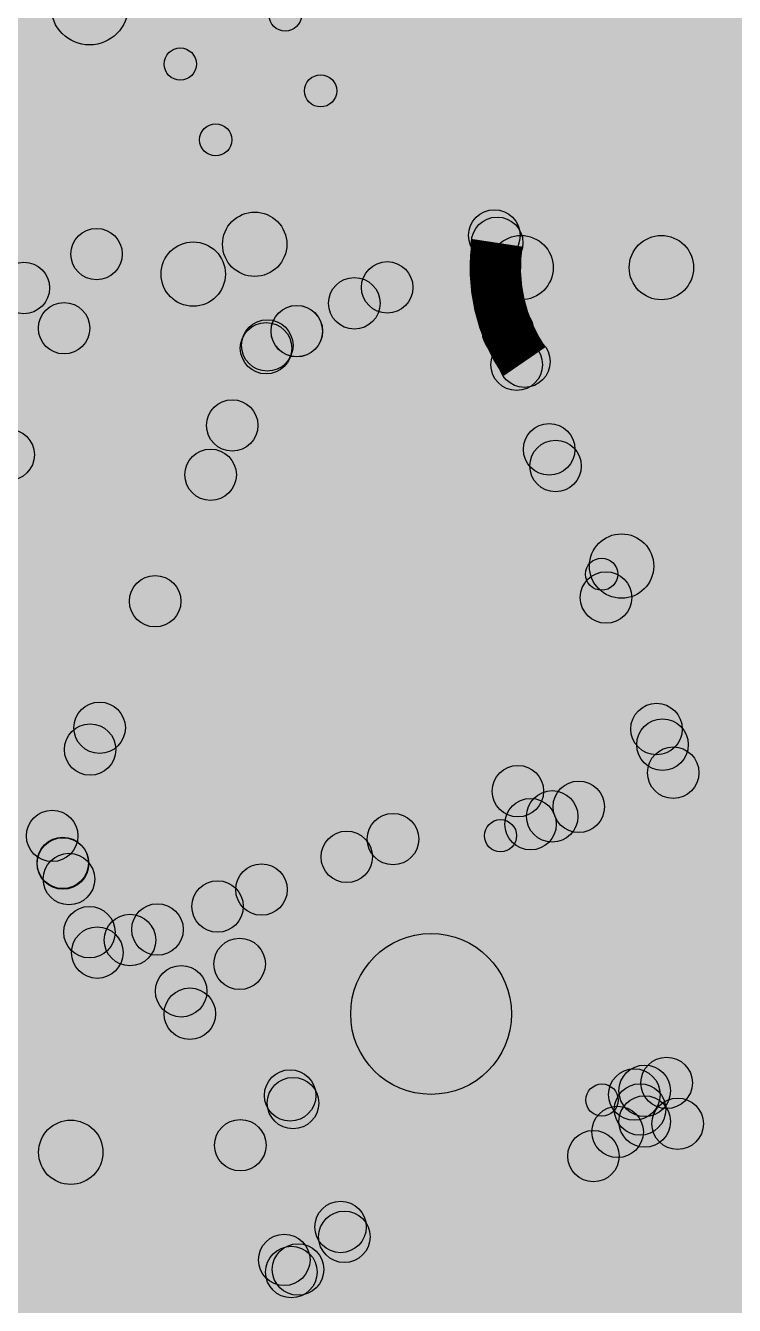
# Model space of a CAD drawing. Header units: millimetres. Extents: x -0.55 to 1.07, y -0.21 to 1.95.
# Drawn here: x 0.5592 to 0.6694, y 0.8837 to 1.0826 of the extents above; entities that cross this region are included whole.
import ezdxf

# ---------------------------------------------------------------- set-up
doc = ezdxf.new("R2010")
doc.units = ezdxf.units.MM
doc.header["$MEASUREMENT"] = 0
for name, color, linetype in [('BottomLayer', 5, 'Continuous'), ('BottomPaste', 16, 'Continuous'), ('BottomSolder', 6, 'Continuous'), ('TopLayer', 1, 'Continuous'), ('TopOverlay', 2, 'Continuous'), ('TopPaste', 8, 'Continuous'), ('TopSolder', 216, 'Continuous'), ('ViaHoleLayer', 16, 'Continuous')]:
    doc.layers.add(name, color=color, linetype=linetype)

# ---------------------------------------------------------------- blocks, each defined once
blk = doc.blocks.new('CAP_0201_2')
at = {"layer": 'TopLayer'}
for points in [[(-0.01772, 0.00591), (-0.00591, 0.00591), (-0.00591, -0.00591), (-0.01772, -0.00591)], [(0.00591, 0.00591), (0.01772, 0.00591), (0.01772, -0.00591), (0.00591, -0.00591)]]:
    blk.add_hatch(color=1, dxfattribs=at).paths.add_polyline_path(points)
at = {"layer": 'TopOverlay'}
h = blk.add_hatch(color=2, dxfattribs=at)
edge = h.paths.add_edge_path()
edge.add_arc((-0.021, 0.009), 0.0025, 0, 360)
h = blk.add_hatch(color=2, dxfattribs=at)
edge = h.paths.add_edge_path()
edge.add_arc((-0.021, 0.009), 0.0025, 0, 360)
for points in [[(-0.021, 0.0065), (-0.021, 0.0115), (-0.008, 0.0115), (-0.008, 0.0065)], [(0.008, 0.0065), (0.008, 0.0115), (0.021, 0.0115), (0.021, 0.0065)], [(-0.0185, -0.009), (-0.0235, -0.009), (-0.0235, 0.009), (-0.0185, 0.009)], [(0.0235, -0.009), (0.0185, -0.009), (0.0185, 0.009), (0.0235, 0.009)], [(-0.021, -0.0115), (-0.021, -0.0065), (-0.008, -0.0065), (-0.008, -0.0115)], [(0.008, -0.0115), (0.008, -0.0065), (0.021, -0.0065), (0.021, -0.0115)]]:
    blk.add_hatch(color=2, dxfattribs=at).paths.add_polyline_path(points)
h = blk.add_hatch(color=2, dxfattribs=at)
edge = h.paths.add_edge_path()
edge.add_arc((-0.008, 0.009), 0.0025, 0, 360)
h = blk.add_hatch(color=2, dxfattribs=at)
edge = h.paths.add_edge_path()
edge.add_arc((0.008, 0.009), 0.0025, 0, 360)
h = blk.add_hatch(color=2, dxfattribs=at)
edge = h.paths.add_edge_path()
edge.add_arc((0.021, 0.009), 0.0025, 0, 360)
h = blk.add_hatch(color=2, dxfattribs=at)
edge = h.paths.add_edge_path()
edge.add_arc((0.021, 0.009), 0.0025, 0, 360)
h = blk.add_hatch(color=2, dxfattribs=at)
edge = h.paths.add_edge_path()
edge.add_arc((-0.021, -0.009), 0.0025, 0, 360)
h = blk.add_hatch(color=2, dxfattribs=at)
edge = h.paths.add_edge_path()
edge.add_arc((-0.021, -0.009), 0.0025, 0, 360)
h = blk.add_hatch(color=2, dxfattribs=at)
edge = h.paths.add_edge_path()
edge.add_arc((-0.008, -0.009), 0.0025, 0, 360)
h = blk.add_hatch(color=2, dxfattribs=at)
edge = h.paths.add_edge_path()
edge.add_arc((0.008, -0.009), 0.0025, 0, 360)
h = blk.add_hatch(color=2, dxfattribs=at)
edge = h.paths.add_edge_path()
edge.add_arc((0.021, -0.009), 0.0025, 0, 360)
h = blk.add_hatch(color=2, dxfattribs=at)
edge = h.paths.add_edge_path()
edge.add_arc((0.021, -0.009), 0.0025, 0, 360)
at = {"layer": 'TopPaste'}
for points in [[(-0.01772, 0.00591), (-0.00591, 0.00591), (-0.00591, -0.00591), (-0.01772, -0.00591)], [(0.00591, 0.00591), (0.01772, 0.00591), (0.01772, -0.00591), (0.00591, -0.00591)]]:
    blk.add_hatch(color=8, dxfattribs=at).paths.add_polyline_path(points)
at = {"layer": 'TopSolder'}
for points in [[(-0.01988, 0.00807), (-0.00374, 0.00807), (-0.00374, -0.00807), (-0.01988, -0.00807)], [(0.00374, 0.00807), (0.01988, 0.00807), (0.01988, -0.00807), (0.00374, -0.00807)]]:
    blk.add_hatch(color=216, dxfattribs=at).paths.add_polyline_path(points)
at = {"layer": 'TopOverlay'}
for centre in [(-0.021, 0.009), (-0.021, 0.009), (-0.008, 0.009), (0.008, 0.009), (0.021, 0.009), (0.021, 0.009), (-0.021, -0.009), (-0.021, -0.009), (-0.008, -0.009), (0.008, -0.009), (0.021, -0.009), (0.021, -0.009)]:
    blk.add_circle(centre, 0.0025, dxfattribs=at)
blk = doc.blocks.new('S______B______13')
at = {"layer": 'TopLayer'}
for points in [[(-0.045, -0.0175), (-0.045, 0.0175), (-0.015, 0.0175), (-0.015, -0.0175)], [(0.015, -0.0175), (0.015, 0.0175), (0.045, 0.0175), (0.045, -0.0175)]]:
    blk.add_hatch(color=1, dxfattribs=at).paths.add_polyline_path(points)
at = {"layer": 'TopOverlay'}
h = blk.add_hatch(color=2, dxfattribs=at)
edge = h.paths.add_edge_path()
edge.add_arc((-0.05, 0.022), 0.0025, 0, 360)
h = blk.add_hatch(color=2, dxfattribs=at)
edge = h.paths.add_edge_path()
edge.add_arc((-0.05, 0.022), 0.0025, 0, 360)
for points in [[(-0.05, 0.0195), (-0.05, 0.0245), (0.05, 0.0245), (0.05, 0.0195)], [(-0.0525, 0.022), (-0.0475, 0.022), (-0.0475, -0.022), (-0.0525, -0.022)], [(0.0475, 0.022), (0.0525, 0.022), (0.0525, -0.022), (0.0475, -0.022)], [(-0.05, -0.0245), (-0.05, -0.0195), (0.05, -0.0195), (0.05, -0.0245)]]:
    blk.add_hatch(color=2, dxfattribs=at).paths.add_polyline_path(points)
h = blk.add_hatch(color=2, dxfattribs=at)
edge = h.paths.add_edge_path()
edge.add_arc((0.05, 0.022), 0.0025, 0, 360)
h = blk.add_hatch(color=2, dxfattribs=at)
edge = h.paths.add_edge_path()
edge.add_arc((0.05, 0.022), 0.0025, 0, 360)
h = blk.add_hatch(color=2, dxfattribs=at)
edge = h.paths.add_edge_path()
edge.add_arc((-0.05, -0.022), 0.0025, 0, 360)
h = blk.add_hatch(color=2, dxfattribs=at)
edge = h.paths.add_edge_path()
edge.add_arc((-0.05, -0.022), 0.0025, 0, 360)
h = blk.add_hatch(color=2, dxfattribs=at)
edge = h.paths.add_edge_path()
edge.add_arc((0.05, -0.022), 0.0025, 0, 360)
h = blk.add_hatch(color=2, dxfattribs=at)
edge = h.paths.add_edge_path()
edge.add_arc((0.05, -0.022), 0.0025, 0, 360)
at = {"layer": 'TopPaste'}
for points in [[(-0.045, -0.0175), (-0.045, 0.0175), (-0.015, 0.0175), (-0.015, -0.0175)], [(0.015, -0.0175), (0.015, 0.0175), (0.045, 0.0175), (0.045, -0.0175)]]:
    blk.add_hatch(color=8, dxfattribs=at).paths.add_polyline_path(points)
at = {"layer": 'TopSolder'}
for points in [[(-0.049, -0.0215), (-0.049, 0.0215), (-0.011, 0.0215), (-0.011, -0.0215)], [(0.011, -0.0215), (0.011, 0.0215), (0.049, 0.0215), (0.049, -0.0215)]]:
    blk.add_hatch(color=216, dxfattribs=at).paths.add_polyline_path(points)
at = {"layer": 'TopOverlay'}
for centre in [(-0.05, 0.022), (-0.05, 0.022), (0.05, 0.022), (0.05, 0.022), (-0.05, -0.022), (-0.05, -0.022), (0.05, -0.022), (0.05, -0.022)]:
    blk.add_circle(centre, 0.0025, dxfattribs=at)
blk = doc.blocks.new('48_SMD_M______B_15')
at = {"layer": 'BottomLayer'}
for points in [[(-0.1063, 0.1063), (0.1063, 0.1063), (0.1063, -0.1063), (-0.1063, -0.1063)], [(-0.00295, -0.11929), (-0.00295, -0.1378), (-0.01673, -0.1378), (-0.01673, -0.11929)], [(0.01673, -0.11929), (0.01673, -0.1378), (0.00295, -0.1378), (0.00295, -0.11929)], [(0.03642, -0.11929), (0.03642, -0.1378), (0.02264, -0.1378), (0.02264, -0.11929)]]:
    blk.add_hatch(color=5, dxfattribs=at).paths.add_polyline_path(points)
at = {"layer": 'BottomPaste'}
for points in [[(-0.00295, -0.11929), (-0.00295, -0.1378), (-0.01673, -0.1378), (-0.01673, -0.11929)], [(0.01673, -0.11929), (0.01673, -0.1378), (0.00295, -0.1378), (0.00295, -0.11929)], [(0.03642, -0.11929), (0.03642, -0.1378), (0.02264, -0.1378), (0.02264, -0.11929)]]:
    blk.add_hatch(color=16, dxfattribs=at).paths.add_polyline_path(points)
at = {"layer": 'BottomSolder'}
for points in [[(-0.1103, 0.1103), (0.1103, 0.1103), (0.1103, -0.1103), (-0.1103, -0.1103)], [(0.00105, -0.11529), (0.00105, -0.1418), (-0.02073, -0.1418), (-0.02073, -0.11529)], [(0.02073, -0.11529), (0.02073, -0.1418), (-0.00105, -0.1418), (-0.00105, -0.11529)], [(0.04042, -0.11529), (0.04042, -0.1418), (0.01864, -0.1418), (0.01864, -0.11529)]]:
    blk.add_hatch(color=6, dxfattribs=at).paths.add_polyline_path(points)
blk = doc.blocks.new('U_FL_R_SMT_1_80__24')
at = {"layer": 'TopLayer'}
blk.add_hatch(color=1, dxfattribs=at).paths.add_polyline_path([(0.03701, 0.08366), (0.07913, 0.08366), (0.07913, -0.00295), (0.03701, -0.00295)])
at = {"layer": 'TopOverlay'}
blk.add_hatch(color=2, dxfattribs=at).paths.add_polyline_path([(0.058, 0.0995), (0.058, 0.0945), (-0.055, 0.0945), (-0.055, 0.0995)])
h = blk.add_hatch(color=2, dxfattribs=at)
edge = h.paths.add_edge_path()
edge.add_arc((0.058, 0.097), 0.0025, 0, 360)
at = {"layer": 'TopPaste'}
blk.add_hatch(color=8, dxfattribs=at).paths.add_polyline_path([(0.03701, 0.08366), (0.07913, 0.08366), (0.07913, -0.00295), (0.03701, -0.00295)])
at = {"layer": 'TopSolder'}
blk.add_hatch(color=216, dxfattribs=at).paths.add_polyline_path([(0.03301, 0.08766), (0.08313, 0.08766), (0.08313, -0.00695), (0.03301, -0.00695)])
at = {"layer": 'TopOverlay'}
blk.add_circle((0.058, 0.097), 0.0025, dxfattribs=at)
blk = doc.blocks.new('CAP_0201_33')
at = {"layer": 'TopLayer'}
for points in [[(-0.01772, 0.00591), (-0.00591, 0.00591), (-0.00591, -0.00591), (-0.01772, -0.00591)], [(0.00591, 0.00591), (0.01772, 0.00591), (0.01772, -0.00591), (0.00591, -0.00591)]]:
    blk.add_hatch(color=1, dxfattribs=at).paths.add_polyline_path(points)
at = {"layer": 'TopOverlay'}
h = blk.add_hatch(color=2, dxfattribs=at)
edge = h.paths.add_edge_path()
edge.add_arc((-0.021, 0.009), 0.0025, 0, 360)
h = blk.add_hatch(color=2, dxfattribs=at)
edge = h.paths.add_edge_path()
edge.add_arc((-0.021, 0.009), 0.0025, 0, 360)
for points in [[(-0.008, 0.0115), (-0.008, 0.0065), (-0.021, 0.0065), (-0.021, 0.0115)], [(0.021, 0.0115), (0.021, 0.0065), (0.008, 0.0065), (0.008, 0.0115)], [(-0.0235, 0.009), (-0.0185, 0.009), (-0.0185, -0.009), (-0.0235, -0.009)], [(0.0185, 0.009), (0.0235, 0.009), (0.0235, -0.009), (0.0185, -0.009)], [(-0.008, -0.0065), (-0.008, -0.0115), (-0.021, -0.0115), (-0.021, -0.0065)], [(0.021, -0.0065), (0.021, -0.0115), (0.008, -0.0115), (0.008, -0.0065)]]:
    blk.add_hatch(color=2, dxfattribs=at).paths.add_polyline_path(points)
h = blk.add_hatch(color=2, dxfattribs=at)
edge = h.paths.add_edge_path()
edge.add_arc((-0.008, 0.009), 0.0025, 0, 360)
h = blk.add_hatch(color=2, dxfattribs=at)
edge = h.paths.add_edge_path()
edge.add_arc((0.008, 0.009), 0.0025, 0, 360)
h = blk.add_hatch(color=2, dxfattribs=at)
edge = h.paths.add_edge_path()
edge.add_arc((0.021, 0.009), 0.0025, 0, 360)
h = blk.add_hatch(color=2, dxfattribs=at)
edge = h.paths.add_edge_path()
edge.add_arc((0.021, 0.009), 0.0025, 0, 360)
h = blk.add_hatch(color=2, dxfattribs=at)
edge = h.paths.add_edge_path()
edge.add_arc((-0.021, -0.009), 0.0025, 0, 360)
h = blk.add_hatch(color=2, dxfattribs=at)
edge = h.paths.add_edge_path()
edge.add_arc((-0.021, -0.009), 0.0025, 0, 360)
h = blk.add_hatch(color=2, dxfattribs=at)
edge = h.paths.add_edge_path()
edge.add_arc((-0.008, -0.009), 0.0025, 0, 360)
h = blk.add_hatch(color=2, dxfattribs=at)
edge = h.paths.add_edge_path()
edge.add_arc((0.008, -0.009), 0.0025, 0, 360)
h = blk.add_hatch(color=2, dxfattribs=at)
edge = h.paths.add_edge_path()
edge.add_arc((0.021, -0.009), 0.0025, 0, 360)
h = blk.add_hatch(color=2, dxfattribs=at)
edge = h.paths.add_edge_path()
edge.add_arc((0.021, -0.009), 0.0025, 0, 360)
at = {"layer": 'TopPaste'}
for points in [[(-0.01772, 0.00591), (-0.00591, 0.00591), (-0.00591, -0.00591), (-0.01772, -0.00591)], [(0.00591, 0.00591), (0.01772, 0.00591), (0.01772, -0.00591), (0.00591, -0.00591)]]:
    blk.add_hatch(color=8, dxfattribs=at).paths.add_polyline_path(points)
at = {"layer": 'TopSolder'}
for points in [[(-0.01988, 0.00807), (-0.00374, 0.00807), (-0.00374, -0.00807), (-0.01988, -0.00807)], [(0.00374, 0.00807), (0.01988, 0.00807), (0.01988, -0.00807), (0.00374, -0.00807)]]:
    blk.add_hatch(color=216, dxfattribs=at).paths.add_polyline_path(points)
at = {"layer": 'TopOverlay'}
for centre in [(-0.021, 0.009), (-0.021, 0.009), (-0.008, 0.009), (0.008, 0.009), (0.021, 0.009), (0.021, 0.009), (-0.021, -0.009), (-0.021, -0.009), (-0.008, -0.009), (0.008, -0.009), (0.021, -0.009), (0.021, -0.009)]:
    blk.add_circle(centre, 0.0025, dxfattribs=at)

msp = doc.modelspace()

# ---------------------------------------------------------------- hatches: boundary and pattern name
at = {"layer": 'BottomLayer'}
h = msp.add_hatch(color=5, dxfattribs=at)
edge = h.paths.add_edge_path()
edge.add_arc((0.56913, 1.08562), 0.006, 0, 360)
h = msp.add_hatch(color=5, dxfattribs=at)
edge = h.paths.add_edge_path()
edge.add_arc((0.658, 1.045), 0.01181, 0, 360)
at = {"layer": 'BottomSolder'}
h = msp.add_hatch(color=6, dxfattribs=at)
edge = h.paths.add_edge_path()
edge.add_arc((0.658, 1.045), 0.01581, 0, 360)
at = {"layer": 'TopLayer'}
for points in [[(0.45746, 1.03371), (0.72422, 1.15809), (0.70498, 1.19934), (0.43823, 1.07495)], [(0.48012, 1.01613), (0.69914, 1.11826), (0.69309, 1.13124), (0.47407, 1.0291)], [(0.58742, 1.0395), (0.58306, 1.0485), (0.73382, 1.1215), (0.73818, 1.1125)], [(0.72813, 1.03036), (0.71018, 1.07712), (0.64234, 1.05108), (0.66029, 1.00432)], [(0.58742, 1.0395), (0.58306, 1.0485), (0.59261, 1.05313), (0.59697, 1.04413)], [(0.60309, 1.03154), (0.59961, 1.03874), (0.6303, 1.0536), (0.63379, 1.0464)], [(0.53849, 1.0279), (0.53511, 1.03515), (0.56853, 1.05074), (0.57191, 1.04349)], [(0.54095, 0.97041), (0.53363, 0.97363), (0.56656, 1.04872), (0.57389, 1.0455)], [(0.63619, 1.04), (0.63619, 1.05), (0.658, 1.05), (0.658, 1.04)], [(0.55167, 0.95501), (0.54251, 0.95903), (0.58066, 1.04601), (0.58982, 1.04199)], [(0.55609, 1.03901), (0.56174, 1.04467), (0.568, 1.03841), (0.56234, 1.03276)], [(0.61256, 1.0391), (0.61822, 1.04476), (0.64339, 1.01959), (0.63773, 1.01393)], [(0.59413, 1.01765), (0.58847, 1.02331), (0.60745, 1.04229), (0.61311, 1.03663)], [(0.5985, 1.02931), (0.59501, 1.03651), (0.59961, 1.03874), (0.60309, 1.03154)], [(0.5985, 1.02931), (0.59501, 1.03651), (0.59959, 1.03873), (0.60307, 1.03152)], [(0.57203, 0.96727), (0.56638, 0.97293), (0.63135, 1.0379), (0.637, 1.03224)], [(0.5368, 1.03001), (0.54246, 1.03567), (0.55937, 1.01875), (0.55372, 1.0131)], [(0.56699, 0.95508), (0.55966, 0.95829), (0.59309, 1.03452), (0.60042, 1.0313)], [(0.59374, 1.02965), (0.59939, 1.0353), (0.66101, 0.97368), (0.65535, 0.96803)], [(0.63177, 1.02849), (0.63924, 1.03135), (0.66359, 0.96794), (0.65612, 0.96507)], [(0.6536, 0.99395), (0.65002, 1.00329), (0.69978, 1.02239), (0.70337, 1.01306)], [(0.57193, 0.93889), (0.56628, 0.94454), (0.63873, 1.01699), (0.64439, 1.01134)], [(0.58511, 1.00999), (0.59077, 1.01564), (0.64387, 0.96254), (0.63821, 0.95689)], [(0.62646, 0.91724), (0.61797, 0.94076), (0.78976, 1.00276), (0.79824, 0.97924)], [(0.57649, 0.99032), (0.58215, 0.99598), (0.61912, 0.95901), (0.61346, 0.95335)], [(0.61192, 0.95059), (0.60627, 0.95625), (0.64657, 0.99656), (0.65223, 0.9909)], [(0.56787, 0.97066), (0.57352, 0.97632), (0.59868, 0.95116), (0.59302, 0.94551)], [(0.64799, 0.95837), (0.64233, 0.96403), (0.65442, 0.97612), (0.66008, 0.97046)], [(0.63903, 0.95474), (0.63631, 0.96226), (0.65849, 0.97027), (0.66121, 0.96274)], [(0.59045, 0.94198), (0.58759, 0.94945), (0.63426, 0.96737), (0.63713, 0.9599)], [(0.63196, 0.9622), (0.63943, 0.96507), (0.6414, 0.95993), (0.63393, 0.95707)], [(0.5596, 0.95523), (0.56705, 0.95814), (0.56869, 0.95394), (0.56124, 0.95103)], [(0.56127, 0.95095), (0.56873, 0.95382), (0.57406, 0.93998), (0.56659, 0.9371)], [(0.5631, 0.94714), (0.56876, 0.9528), (0.57824, 0.94332), (0.57258, 0.93766)], [(0.65516, 0.91272), (0.65244, 0.92024), (0.74248, 0.95274), (0.7452, 0.94521)], [(0.54633, 0.9452), (0.55567, 0.9488), (0.57087, 0.90929), (0.56153, 0.9057)], [(0.58528, 0.94428), (0.59275, 0.94715), (0.61246, 0.8958), (0.60499, 0.89293)], [(0.79208, 0.90477), (0.77637, 0.94569), (0.55564, 0.86096), (0.57135, 0.82004)], [(0.57176, 0.9348), (0.56889, 0.94227), (0.57825, 0.94587), (0.58112, 0.9384)], [(0.57595, 0.9407), (0.58342, 0.94356), (0.60313, 0.89222), (0.59566, 0.88935)], [(0.58754, 0.92621), (0.58188, 0.93186), (0.58962, 0.9396), (0.59528, 0.93395)], [(0.58054, 0.92971), (0.5862, 0.93536), (0.60358, 0.91798), (0.59792, 0.91232)], [(0.60192, 0.88515), (0.59906, 0.89262), (0.67676, 0.92245), (0.67963, 0.91498)], [(0.65752, 0.91133), (0.65186, 0.91699), (0.65599, 0.92112), (0.66165, 0.91546)], [(0.65752, 0.91133), (0.65186, 0.91699), (0.65599, 0.92112), (0.66165, 0.91546)], [(0.59538, 0.90577), (0.58973, 0.91142), (0.59747, 0.91916), (0.60312, 0.91351)], [(0.65258, 0.91423), (0.65824, 0.91989), (0.66336, 0.91476), (0.65771, 0.90911)], [(0.65006, 0.91505), (0.65753, 0.91791), (0.65914, 0.91372), (0.65167, 0.91085)], [(0.61016, 0.89063), (0.6073, 0.8981), (0.65397, 0.91602), (0.65684, 0.90855)], [(0.65403, 0.90784), (0.64837, 0.9135), (0.65186, 0.91699), (0.65752, 0.91133)], [(0.65403, 0.90784), (0.64837, 0.9135), (0.65186, 0.91699), (0.65752, 0.91133)], [(0.65027, 0.90408), (0.64461, 0.90974), (0.64837, 0.9135), (0.65403, 0.90784)], [(0.65027, 0.90408), (0.64461, 0.90974), (0.64837, 0.9135), (0.65403, 0.90784)], [(0.60436, 0.88646), (0.5987, 0.89212), (0.60531, 0.89873), (0.61097, 0.89307)], [(0.55415, 0.86913), (0.55128, 0.8766), (0.59796, 0.89452), (0.60083, 0.88705)], [(0.53868, 0.86088), (0.53581, 0.86834), (0.59906, 0.89262), (0.60192, 0.88515)], [(0.54416, 0.86298), (0.54129, 0.87045), (0.59906, 0.89262), (0.60192, 0.88515)]]:
    msp.add_hatch(color=1, dxfattribs=at).paths.add_polyline_path(points)
h = msp.add_hatch(color=1, dxfattribs=at)
edge = h.paths.add_edge_path()
edge.add_arc((0.658, 1.045), 0.01181, 0, 360)
h = msp.add_hatch(color=1, dxfattribs=at)
edge = h.paths.add_edge_path()
edge.add_arc((0.59479, 1.04863), 0.005, 0, 360)
h = msp.add_hatch(color=1, dxfattribs=at)
edge = h.paths.add_edge_path()
edge.add_arc((0.63204, 1.05), 0.004, 0, 360)
h = msp.add_hatch(color=1, dxfattribs=at)
edge = h.paths.add_edge_path()
edge.add_arc((0.63248, 1.04886), 0.004, 0, 360)
h = msp.add_hatch(color=1, dxfattribs=at)
edge = h.paths.add_edge_path()
edge.add_arc((0.57022, 1.04711), 0.004, 0, 360)
h = msp.add_hatch(color=1, dxfattribs=at)
edge = h.paths.add_edge_path()
edge.add_arc((0.57022, 1.04711), 0.004, 0, 360)
h = msp.add_hatch(color=1, dxfattribs=at)
edge = h.paths.add_edge_path()
edge.add_arc((0.58524, 1.044), 0.005, 0, 360)
h = msp.add_hatch(color=1, dxfattribs=at)
edge = h.paths.add_edge_path()
edge.add_arc((0.58524, 1.044), 0.005, 0, 360)
h = msp.add_hatch(color=1, dxfattribs=at)
edge = h.paths.add_edge_path()
edge.add_arc((0.58524, 1.044), 0.005, 0, 360)
h = msp.add_hatch(color=1, dxfattribs=at)
edge = h.paths.add_edge_path()
edge.add_arc((0.63619, 1.045), 0.005, 0, 360)
h = msp.add_hatch(color=1, dxfattribs=at)
edge = h.paths.add_edge_path()
edge.add_arc((0.658, 1.045), 0.005, 0, 360)
h = msp.add_hatch(color=1, dxfattribs=at)
edge = h.paths.add_edge_path()
edge.add_arc((0.55892, 1.04184), 0.004, 0, 360)
h = msp.add_hatch(color=1, dxfattribs=at)
edge = h.paths.add_edge_path()
edge.add_arc((0.61539, 1.04193), 0.004, 0, 360)
h = msp.add_hatch(color=1, dxfattribs=at)
edge = h.paths.add_edge_path()
edge.add_arc((0.61028, 1.03946), 0.004, 0, 360)
h = msp.add_hatch(color=1, dxfattribs=at)
edge = h.paths.add_edge_path()
edge.add_arc((0.56517, 1.03558), 0.004, 0, 360)
h = msp.add_hatch(color=1, dxfattribs=at)
edge = h.paths.add_edge_path()
edge.add_arc((0.60133, 1.03512), 0.004, 0, 360)
h = msp.add_hatch(color=1, dxfattribs=at)
edge = h.paths.add_edge_path()
edge.add_arc((0.60135, 1.03514), 0.004, 0, 360)
h = msp.add_hatch(color=1, dxfattribs=at)
edge = h.paths.add_edge_path()
edge.add_arc((0.60135, 1.03514), 0.004, 0, 360)
h = msp.add_hatch(color=1, dxfattribs=at)
edge = h.paths.add_edge_path()
edge.add_arc((0.63418, 1.03507), 0.004, 0, 360)
h = msp.add_hatch(color=1, dxfattribs=at)
edge = h.paths.add_edge_path()
edge.add_arc((0.59656, 1.03247), 0.004, 0, 360)
h = msp.add_hatch(color=1, dxfattribs=at)
edge = h.paths.add_edge_path()
edge.add_arc((0.59675, 1.03291), 0.004, 0, 360)
h = msp.add_hatch(color=1, dxfattribs=at)
edge = h.paths.add_edge_path()
edge.add_arc((0.59675, 1.03291), 0.004, 0, 360)
h = msp.add_hatch(color=1, dxfattribs=at)
edge = h.paths.add_edge_path()
edge.add_arc((0.59675, 1.03291), 0.004, 0, 360)
h = msp.add_hatch(color=1, dxfattribs=at)
edge = h.paths.add_edge_path()
edge.add_arc((0.63672, 1.03039), 0.004, 0, 360)
h = msp.add_hatch(color=1, dxfattribs=at)
edge = h.paths.add_edge_path()
edge.add_arc((0.63551, 1.02992), 0.004, 0, 360)
h = msp.add_hatch(color=1, dxfattribs=at)
edge = h.paths.add_edge_path()
edge.add_arc((0.5913, 1.02048), 0.004, 0, 360)
h = msp.add_hatch(color=1, dxfattribs=at)
edge = h.paths.add_edge_path()
edge.add_arc((0.64056, 1.01676), 0.004, 0, 360)
h = msp.add_hatch(color=1, dxfattribs=at)
edge = h.paths.add_edge_path()
edge.add_arc((0.55655, 1.01592), 0.004, 0, 360)
h = msp.add_hatch(color=1, dxfattribs=at)
edge = h.paths.add_edge_path()
edge.add_arc((0.58794, 1.01281), 0.004, 0, 360)
h = msp.add_hatch(color=1, dxfattribs=at)
edge = h.paths.add_edge_path()
edge.add_arc((0.64156, 1.01417), 0.004, 0, 360)
h = msp.add_hatch(color=1, dxfattribs=at)
edge = h.paths.add_edge_path()
edge.add_arc((0.65181, 0.99862), 0.005, 0, 360)
h = msp.add_hatch(color=1, dxfattribs=at)
edge = h.paths.add_edge_path()
edge.add_arc((0.57932, 0.99315), 0.004, 0, 360)
h = msp.add_hatch(color=1, dxfattribs=at)
edge = h.paths.add_edge_path()
edge.add_arc((0.6494, 0.99373), 0.004, 0, 360)
h = msp.add_hatch(color=1, dxfattribs=at)
edge = h.paths.add_edge_path()
edge.add_arc((0.57069, 0.97349), 0.004, 0, 360)
h = msp.add_hatch(color=1, dxfattribs=at)
edge = h.paths.add_edge_path()
edge.add_arc((0.65725, 0.97329), 0.004, 0, 360)
h = msp.add_hatch(color=1, dxfattribs=at)
edge = h.paths.add_edge_path()
edge.add_arc((0.65818, 0.97086), 0.004, 0, 360)
h = msp.add_hatch(color=1, dxfattribs=at)
edge = h.paths.add_edge_path()
edge.add_arc((0.56921, 0.9701), 0.004, 0, 360)
h = msp.add_hatch(color=1, dxfattribs=at)
edge = h.paths.add_edge_path()
edge.add_arc((0.65985, 0.9665), 0.004, 0, 360)
h = msp.add_hatch(color=1, dxfattribs=at)
edge = h.paths.add_edge_path()
edge.add_arc((0.65985, 0.9665), 0.004, 0, 360)
h = msp.add_hatch(color=1, dxfattribs=at)
edge = h.paths.add_edge_path()
edge.add_arc((0.6357, 0.96363), 0.004, 0, 360)
h = msp.add_hatch(color=1, dxfattribs=at)
edge = h.paths.add_edge_path()
edge.add_arc((0.6357, 0.96363), 0.004, 0, 360)
h = msp.add_hatch(color=1, dxfattribs=at)
edge = h.paths.add_edge_path()
edge.add_arc((0.64516, 0.9612), 0.004, 0, 360)
h = msp.add_hatch(color=1, dxfattribs=at)
edge = h.paths.add_edge_path()
edge.add_arc((0.64104, 0.95971), 0.004, 0, 360)
h = msp.add_hatch(color=1, dxfattribs=at)
edge = h.paths.add_edge_path()
edge.add_arc((0.63767, 0.9585), 0.004, 0, 360)
h = msp.add_hatch(color=1, dxfattribs=at)
edge = h.paths.add_edge_path()
edge.add_arc((0.63767, 0.9585), 0.004, 0, 360)
h = msp.add_hatch(color=1, dxfattribs=at)
edge = h.paths.add_edge_path()
edge.add_arc((0.56332, 0.95668), 0.004, 0, 360)
h = msp.add_hatch(color=1, dxfattribs=at)
edge = h.paths.add_edge_path()
edge.add_arc((0.56332, 0.95668), 0.004, 0, 360)
h = msp.add_hatch(color=1, dxfattribs=at)
edge = h.paths.add_edge_path()
edge.add_arc((0.61629, 0.95618), 0.004, 0, 360)
h = msp.add_hatch(color=1, dxfattribs=at)
edge = h.paths.add_edge_path()
edge.add_arc((0.6091, 0.95342), 0.004, 0, 360)
h = msp.add_hatch(color=1, dxfattribs=at)
edge = h.paths.add_edge_path()
edge.add_arc((0.56496, 0.95248), 0.004, 0, 360)
h = msp.add_hatch(color=1, dxfattribs=at)
edge = h.paths.add_edge_path()
edge.add_arc((0.565, 0.95239), 0.004, 0, 360)
h = msp.add_hatch(color=1, dxfattribs=at)
edge = h.paths.add_edge_path()
edge.add_arc((0.56593, 0.94997), 0.004, 0, 360)
h = msp.add_hatch(color=1, dxfattribs=at)
edge = h.paths.add_edge_path()
edge.add_arc((0.59585, 0.94834), 0.004, 0, 360)
h = msp.add_hatch(color=1, dxfattribs=at)
edge = h.paths.add_edge_path()
edge.add_arc((0.58902, 0.94571), 0.004, 0, 360)
h = msp.add_hatch(color=1, dxfattribs=at)
edge = h.paths.add_edge_path()
edge.add_arc((0.58902, 0.94571), 0.004, 0, 360)
h = msp.add_hatch(color=1, dxfattribs=at)
edge = h.paths.add_edge_path()
edge.add_arc((0.56911, 0.94171), 0.004, 0, 360)
h = msp.add_hatch(color=1, dxfattribs=at)
edge = h.paths.add_edge_path()
edge.add_arc((0.57968, 0.94213), 0.004, 0, 360)
h = msp.add_hatch(color=1, dxfattribs=at)
edge = h.paths.add_edge_path()
edge.add_arc((0.57968, 0.94213), 0.004, 0, 360)
h = msp.add_hatch(color=1, dxfattribs=at)
edge = h.paths.add_edge_path()
edge.add_arc((0.57541, 0.94049), 0.004, 0, 360)
h = msp.add_hatch(color=1, dxfattribs=at)
edge = h.paths.add_edge_path()
edge.add_arc((0.57033, 0.93854), 0.004, 0, 360)
h = msp.add_hatch(color=1, dxfattribs=at)
edge = h.paths.add_edge_path()
edge.add_arc((0.57033, 0.93854), 0.004, 0, 360)
h = msp.add_hatch(color=1, dxfattribs=at)
edge = h.paths.add_edge_path()
edge.add_arc((0.62221, 0.929), 0.0125, 0, 360)
h = msp.add_hatch(color=1, dxfattribs=at)
edge = h.paths.add_edge_path()
edge.add_arc((0.59245, 0.93678), 0.004, 0, 360)
h = msp.add_hatch(color=1, dxfattribs=at)
edge = h.paths.add_edge_path()
edge.add_arc((0.58337, 0.93253), 0.004, 0, 360)
h = msp.add_hatch(color=1, dxfattribs=at)
edge = h.paths.add_edge_path()
edge.add_arc((0.58471, 0.92904), 0.004, 0, 360)
h = msp.add_hatch(color=1, dxfattribs=at)
edge = h.paths.add_edge_path()
edge.add_arc((0.65541, 0.91706), 0.004, 0, 360)
h = msp.add_hatch(color=1, dxfattribs=at)
edge = h.paths.add_edge_path()
edge.add_arc((0.65882, 0.91829), 0.004, 0, 360)
h = msp.add_hatch(color=1, dxfattribs=at)
edge = h.paths.add_edge_path()
edge.add_arc((0.65882, 0.91829), 0.004, 0, 360)
h = msp.add_hatch(color=1, dxfattribs=at)
edge = h.paths.add_edge_path()
edge.add_arc((0.6003, 0.91634), 0.004, 0, 360)
h = msp.add_hatch(color=1, dxfattribs=at)
edge = h.paths.add_edge_path()
edge.add_arc((0.60075, 0.91515), 0.004, 0, 360)
h = msp.add_hatch(color=1, dxfattribs=at)
edge = h.paths.add_edge_path()
edge.add_arc((0.6538, 0.91648), 0.004, 0, 360)
h = msp.add_hatch(color=1, dxfattribs=at)
edge = h.paths.add_edge_path()
edge.add_arc((0.6538, 0.91648), 0.004, 0, 360)
h = msp.add_hatch(color=1, dxfattribs=at)
edge = h.paths.add_edge_path()
edge.add_arc((0.65469, 0.91416), 0.004, 0, 360)
h = msp.add_hatch(color=1, dxfattribs=at)
edge = h.paths.add_edge_path()
edge.add_arc((0.65469, 0.91416), 0.004, 0, 360)
h = msp.add_hatch(color=1, dxfattribs=at)
edge = h.paths.add_edge_path()
edge.add_arc((0.65469, 0.91416), 0.004, 0, 360)
h = msp.add_hatch(color=1, dxfattribs=at)
edge = h.paths.add_edge_path()
edge.add_arc((0.65469, 0.91416), 0.004, 0, 360)
h = msp.add_hatch(color=1, dxfattribs=at)
edge = h.paths.add_edge_path()
edge.add_arc((0.65541, 0.91229), 0.004, 0, 360)
h = msp.add_hatch(color=1, dxfattribs=at)
edge = h.paths.add_edge_path()
edge.add_arc((0.65541, 0.91229), 0.004, 0, 360)
h = msp.add_hatch(color=1, dxfattribs=at)
edge = h.paths.add_edge_path()
edge.add_arc((0.66053, 0.91194), 0.004, 0, 360)
h = msp.add_hatch(color=1, dxfattribs=at)
edge = h.paths.add_edge_path()
edge.add_arc((0.6512, 0.91067), 0.004, 0, 360)
h = msp.add_hatch(color=1, dxfattribs=at)
edge = h.paths.add_edge_path()
edge.add_arc((0.6512, 0.91067), 0.004, 0, 360)
h = msp.add_hatch(color=1, dxfattribs=at)
edge = h.paths.add_edge_path()
edge.add_arc((0.6512, 0.91067), 0.004, 0, 360)
h = msp.add_hatch(color=1, dxfattribs=at)
edge = h.paths.add_edge_path()
edge.add_arc((0.6512, 0.91067), 0.004, 0, 360)
h = msp.add_hatch(color=1, dxfattribs=at)
edge = h.paths.add_edge_path()
edge.add_arc((0.5662, 0.9075), 0.005, 0, 360)
h = msp.add_hatch(color=1, dxfattribs=at)
edge = h.paths.add_edge_path()
edge.add_arc((0.59256, 0.9086), 0.004, 0, 360)
h = msp.add_hatch(color=1, dxfattribs=at)
edge = h.paths.add_edge_path()
edge.add_arc((0.64744, 0.90691), 0.004, 0, 360)
h = msp.add_hatch(color=1, dxfattribs=at)
edge = h.paths.add_edge_path()
edge.add_arc((0.64744, 0.90691), 0.004, 0, 360)
h = msp.add_hatch(color=1, dxfattribs=at)
edge = h.paths.add_edge_path()
edge.add_arc((0.60814, 0.8959), 0.004, 0, 360)
h = msp.add_hatch(color=1, dxfattribs=at)
edge = h.paths.add_edge_path()
edge.add_arc((0.60873, 0.89437), 0.004, 0, 360)
h = msp.add_hatch(color=1, dxfattribs=at)
edge = h.paths.add_edge_path()
edge.add_arc((0.60873, 0.89437), 0.004, 0, 360)
h = msp.add_hatch(color=1, dxfattribs=at)
edge = h.paths.add_edge_path()
edge.add_arc((0.59939, 0.89078), 0.004, 0, 360)
h = msp.add_hatch(color=1, dxfattribs=at)
edge = h.paths.add_edge_path()
edge.add_arc((0.59939, 0.89078), 0.004, 0, 360)
h = msp.add_hatch(color=1, dxfattribs=at)
edge = h.paths.add_edge_path()
edge.add_arc((0.60153, 0.88929), 0.004, 0, 360)
h = msp.add_hatch(color=1, dxfattribs=at)
edge = h.paths.add_edge_path()
edge.add_arc((0.60049, 0.88889), 0.004, 0, 360)
h = msp.add_hatch(color=1, dxfattribs=at)
edge = h.paths.add_edge_path()
edge.add_arc((0.60049, 0.88889), 0.004, 0, 360)
h = msp.add_hatch(color=1, dxfattribs=at)
edge = h.paths.add_edge_path()
edge.add_arc((0.60049, 0.88889), 0.004, 0, 360)
at = {"layer": 'TopSolder'}
h = msp.add_hatch(color=216, dxfattribs=at)
edge = h.paths.add_edge_path()
edge.add_arc((0.658, 1.045), 0.01581, 0, 360)
at = {"layer": 'ViaHoleLayer'}
h = msp.add_hatch(color=16, dxfattribs=at)
edge = h.paths.add_edge_path()
edge.add_arc((0.658, 1.045), 0.00591, 0, 360)

# ---------------------------------------------------------------- linework, layer by layer
at = {"layer": 'BottomLayer'}
msp.add_circle((0.56913, 1.08562), 0.006, dxfattribs=at)
at = {"layer": 'TopLayer', "const_width": 0.008}
msp.add_lwpolyline([(0.63672, 1.03039, -0.190251), (0.63248, 1.04886)], format="xyb", dxfattribs=at)
at = {"layer": 'TopLayer'}
for centre, radius in [((0.59479, 1.04863), 0.005), ((0.63204, 1.05), 0.004), ((0.63248, 1.04886), 0.004), ((0.57022, 1.04711), 0.004), ((0.57022, 1.04711), 0.004), ((0.58524, 1.044), 0.005), ((0.58524, 1.044), 0.005), ((0.58524, 1.044), 0.005), ((0.63619, 1.045), 0.005), ((0.658, 1.045), 0.005), ((0.55892, 1.04184), 0.004), ((0.61539, 1.04193), 0.004), ((0.61028, 1.03946), 0.004), ((0.56517, 1.03558), 0.004), ((0.60133, 1.03512), 0.004), ((0.60135, 1.03514), 0.004), ((0.60135, 1.03514), 0.004), ((0.63418, 1.03507), 0.004), ((0.59656, 1.03247), 0.004), ((0.59675, 1.03291), 0.004), ((0.59675, 1.03291), 0.004), ((0.59675, 1.03291), 0.004), ((0.63672, 1.03039), 0.004), ((0.63551, 1.02992), 0.004), ((0.5913, 1.02048), 0.004), ((0.64056, 1.01676), 0.004), ((0.55655, 1.01592), 0.004), ((0.58794, 1.01281), 0.004), ((0.64156, 1.01417), 0.004), ((0.65181, 0.99862), 0.005), ((0.57932, 0.99315), 0.004), ((0.6494, 0.99373), 0.004), ((0.57069, 0.97349), 0.004), ((0.65725, 0.97329), 0.004), ((0.65818, 0.97086), 0.004), ((0.56921, 0.9701), 0.004), ((0.65985, 0.9665), 0.004), ((0.65985, 0.9665), 0.004), ((0.6357, 0.96363), 0.004), ((0.6357, 0.96363), 0.004), ((0.64516, 0.9612), 0.004), ((0.64104, 0.95971), 0.004), ((0.63767, 0.9585), 0.004), ((0.63767, 0.9585), 0.004), ((0.56332, 0.95668), 0.004), ((0.56332, 0.95668), 0.004), ((0.61629, 0.95618), 0.004), ((0.6091, 0.95342), 0.004), ((0.56496, 0.95248), 0.004), ((0.565, 0.95239), 0.004), ((0.56593, 0.94997), 0.004), ((0.59585, 0.94834), 0.004), ((0.58902, 0.94571), 0.004), ((0.58902, 0.94571), 0.004), ((0.56911, 0.94171), 0.004), ((0.57968, 0.94213), 0.004), ((0.57968, 0.94213), 0.004), ((0.57541, 0.94049), 0.004), ((0.57033, 0.93854), 0.004), ((0.57033, 0.93854), 0.004), ((0.62221, 0.929), 0.0125), ((0.59245, 0.93678), 0.004), ((0.58337, 0.93253), 0.004), ((0.58471, 0.92904), 0.004), ((0.65541, 0.91706), 0.004), ((0.65882, 0.91829), 0.004), ((0.65882, 0.91829), 0.004), ((0.6003, 0.91634), 0.004), ((0.60075, 0.91515), 0.004), ((0.6538, 0.91648), 0.004), ((0.6538, 0.91648), 0.004), ((0.65469, 0.91416), 0.004), ((0.65469, 0.91416), 0.004), ((0.65469, 0.91416), 0.004), ((0.65469, 0.91416), 0.004), ((0.65541, 0.91229), 0.004), ((0.65541, 0.91229), 0.004), ((0.66053, 0.91194), 0.004), ((0.6512, 0.91067), 0.004), ((0.6512, 0.91067), 0.004), ((0.6512, 0.91067), 0.004), ((0.6512, 0.91067), 0.004), ((0.5662, 0.9075), 0.005), ((0.59256, 0.9086), 0.004), ((0.64744, 0.90691), 0.004), ((0.64744, 0.90691), 0.004), ((0.60814, 0.8959), 0.004), ((0.60873, 0.89437), 0.004), ((0.60873, 0.89437), 0.004), ((0.59939, 0.89078), 0.004), ((0.59939, 0.89078), 0.004), ((0.60153, 0.88929), 0.004), ((0.60049, 0.88889), 0.004), ((0.60049, 0.88889), 0.004), ((0.60049, 0.88889), 0.004)]:
    msp.add_circle(centre, radius, dxfattribs=at)

# ---------------------------------------------------------------- block references
for name, p, rotation in [('48_SMD_M______B_15', (0.63338, 0.97028), 205), ('CAP_0201_2', (0.58801, 1.0877), 295.0000000000001), ('U_FL_R_SMT_1_80__24', (0.76006, 0.97797), 111), ('S______B______13', (0.59421, 0.91825), 21), ('CAP_0201_33', (0.676, 0.8593), 111)]:
    msp.add_blockref(name, p, dxfattribs=dict(rotation=rotation))

doc.saveas('drawing.dxf')
